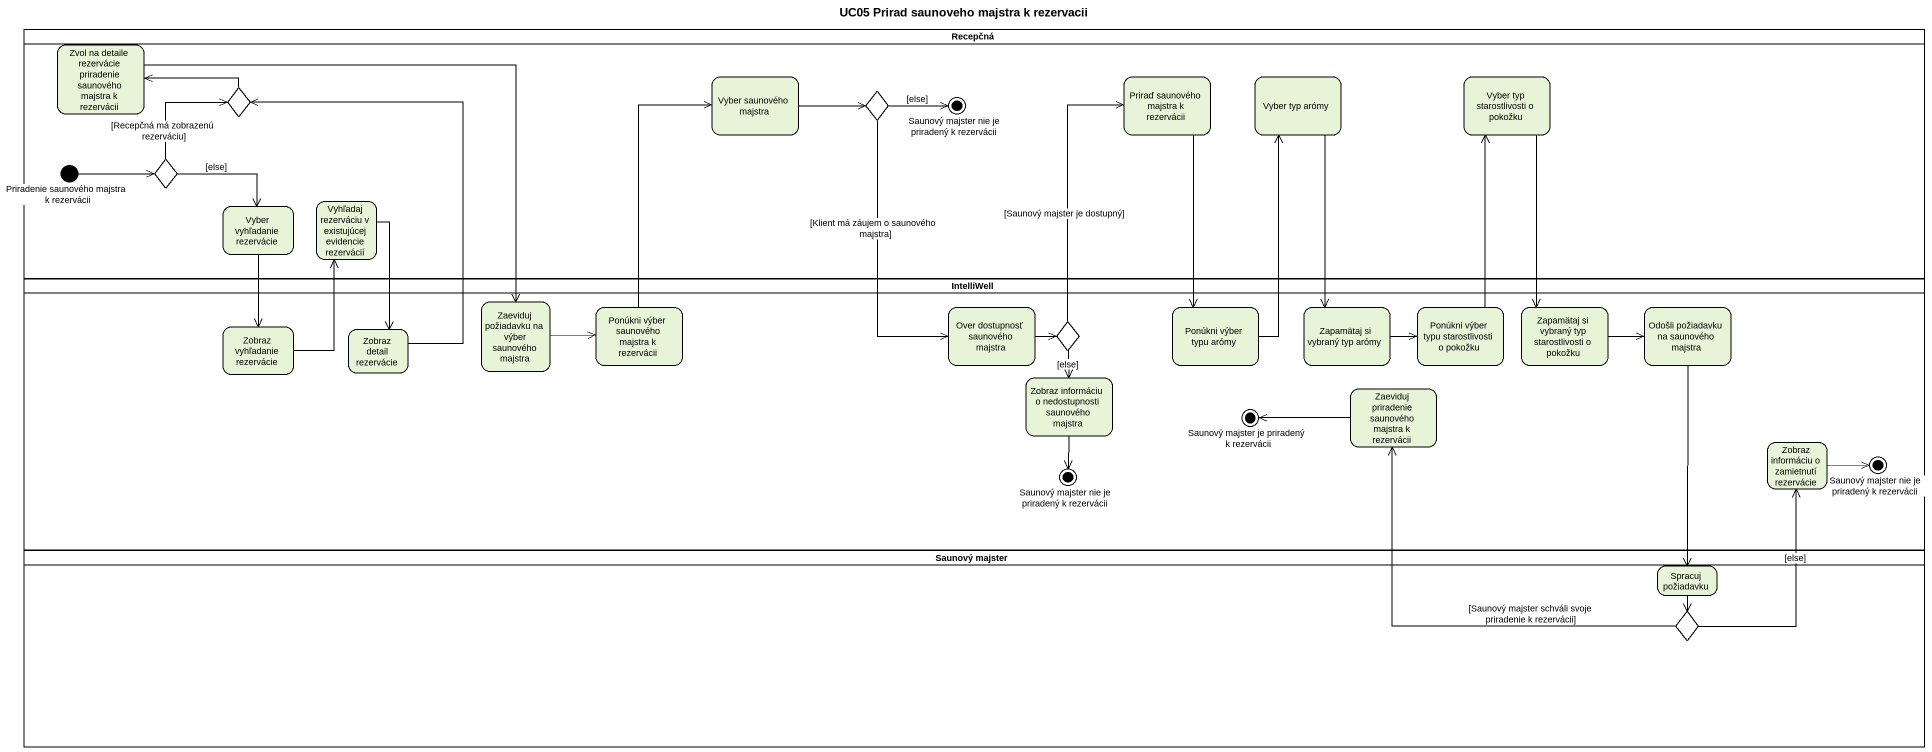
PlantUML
@startuml
title UC05 Prirad saunoveho majstra k rezervacii
hide empty description
state Recepčná <<partition>> {
  state "Zvol na detaile rezervácie priradenie saunového majstra k rezervácii" as Zvol_na_detaile_rezervácie
  state choice1 <<choice>>
  state "Vyber saunového majstra" as Vyber_saunového_majstra
  state choice2 <<choice>>
  state "Saunový majster nie je priradený k rezervácii" as Saunový_majster_nie_je <<end>>
  state "Priraď saunového majstra k rezervácii" as Priraď_saunového_majstra_k
  state "Vyber typ arómy" as Vyber_typ_arómy
  state "Vyber typ starostlivosti o pokožku" as Vyber_typ_starostlivosti_o
  state "Priradenie saunového majstra k rezervácii" as Priradenie_saunového <<start>>
  state choice3 <<choice>>
  state "Vyber vyhľadanie rezervácie" as Vyber_vyhľadanie_rezervácie
  state "Vyhľadaj rezerváciu v existujúcej evidencie rezervácií" as Vyhľadaj_rezerváciu_v
}
state IntelliWell <<partition>> {
  state "Zobraz vyhľadanie rezervácie" as Zobraz_vyhľadanie_rezervácie
  state "Zobraz detail rezervácie" as Zobraz_detail_rezervácie
  state "Zaeviduj požiadavku na výber saunového majstra" as Zaeviduj_požiadavku_na
  state "Ponúkni výber saunového majstra k rezervácii" as Ponúkni_výber_saunového
  state "Over dostupnosť saunového majstra" as Over_dostupnosť_saunového
  state choice4 <<choice>>
  state "Ponúkni výber typu arómy" as Ponúkni_výber_typu_arómy
  state "Zapamätaj si vybraný typ arómy" as Zapamätaj_si_vybraný_typ
  state "Ponúkni výber typu starostlivosti o pokožku" as Ponúkni_výber_typu
  state "Zapamätaj si vybraný typ starostlivosti o pokožku" as Zapamätaj_si_vybraný_typ_2
  state "Odošli požiadavku na saunového majstra" as Odošli_požiadavku_na
  state "Zobraz informáciu o nedostupnosti saunového majstra" as Zobraz_informáciu_o
  state "Saunový majster je priradený k rezervácii" as Saunový_majster_je <<end>>
  state "Zaeviduj priradenie saunového majstra k rezervácii" as Zaeviduj_priradenie
  state "Zobraz informáciu o zamietnutí rezervácie" as Zobraz_informáciu_o_2
  state "Saunový majster nie je priradený k rezervácii" as Saunový_majster_nie_je_2 <<end>>
  state "Saunový majster nie je priradený k rezervácii" as Saunový_majster_nie_je_3 <<end>>
}
state "Saunový majster" as Saunový_majster <<partition>> {
  state "Spracuj požiadavku" as Spracuj_požiadavku
  state choice5 <<choice>>
}
Zvol_na_detaile_rezervácie --> Zaeviduj_požiadavku_na
choice1 -left-> Zvol_na_detaile_rezervácie
Vyber_saunového_majstra -right-> choice2
choice2 -right-> Saunový_majster_nie_je : [else]
choice2 --> Over_dostupnosť_saunového : [Klient má záujem o saunového majstra]
Priraď_saunového_majstra_k --> Ponúkni_výber_typu_arómy
Vyber_typ_arómy --> Zapamätaj_si_vybraný_typ
Vyber_typ_starostlivosti_o --> Zapamätaj_si_vybraný_typ_2
Priradenie_saunového -right-> choice3
choice3 -up-> choice1 : [Recepčná má zobrazenú rezerváciu]
choice3 --> Vyber_vyhľadanie_rezervácie : [else]
Vyber_vyhľadanie_rezervácie --> Zobraz_vyhľadanie_rezervácie
Vyhľadaj_rezerváciu_v --> Zobraz_detail_rezervácie
Zobraz_vyhľadanie_rezervácie -up-> Vyhľadaj_rezerváciu_v
Zobraz_detail_rezervácie -up-> choice1
Zaeviduj_požiadavku_na -right-> Ponúkni_výber_saunového
Ponúkni_výber_saunového -up-> Vyber_saunového_majstra
Over_dostupnosť_saunového -right-> choice4
choice4 -up-> Priraď_saunového_majstra_k : [Saunový majster je dostupný]
choice4 --> Zobraz_informáciu_o : [else]
Ponúkni_výber_typu_arómy -up-> Vyber_typ_arómy
Zapamätaj_si_vybraný_typ -right-> Ponúkni_výber_typu
Ponúkni_výber_typu -up-> Vyber_typ_starostlivosti_o
Zapamätaj_si_vybraný_typ_2 -right-> Odošli_požiadavku_na
Odošli_požiadavku_na --> Spracuj_požiadavku
Zobraz_informáciu_o --> Saunový_majster_nie_je_2
Zaeviduj_priradenie -left-> Saunový_majster_je
Zobraz_informáciu_o_2 -right-> Saunový_majster_nie_je_3
Spracuj_požiadavku --> choice5
choice5 -up-> Zaeviduj_priradenie : [Saunový majster schváli svoje priradenie k rezervácii]
choice5 -up-> Zobraz_informáciu_o_2 : [else]
@enduml
